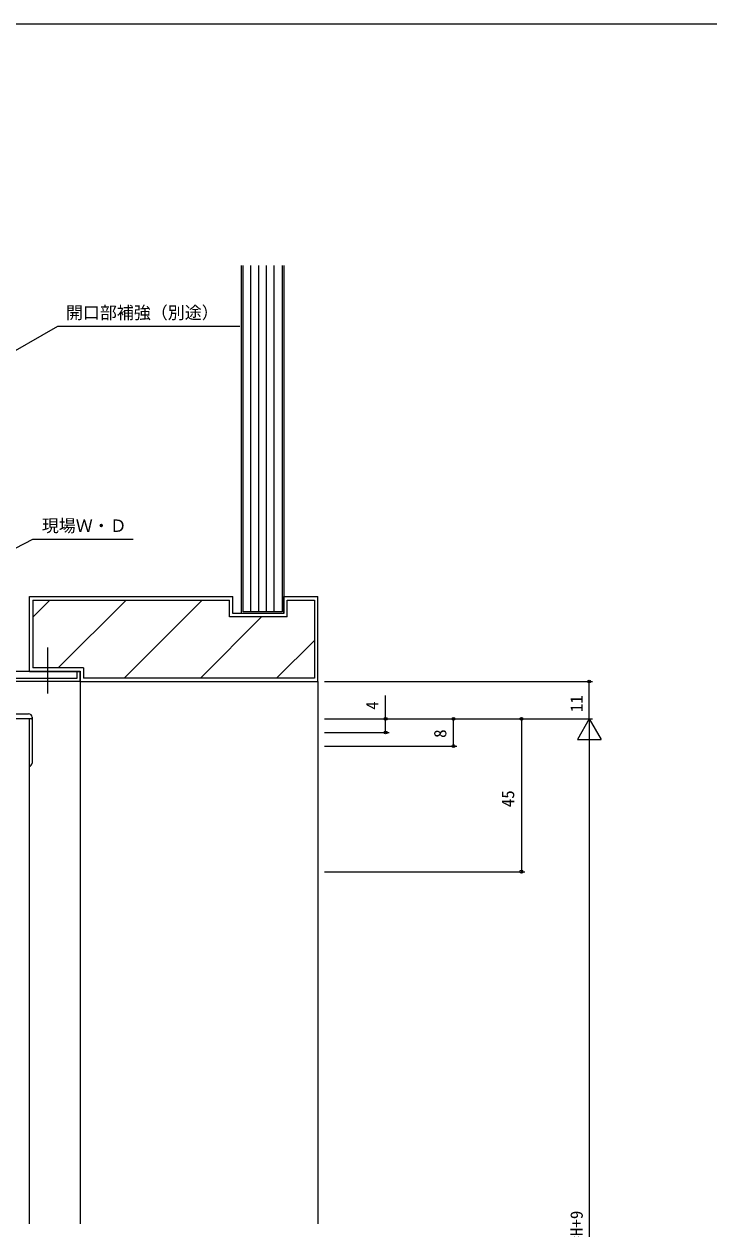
# Model space of a CAD drawing. Units: millimetres, scale not verified. Extents: x -594 to 539, y -420 to 386.
# Drawn here: x -300.3 to -98.5, y 27.2 to 382 of the extents above; entities that cross this region are included whole.
import ezdxf
from ezdxf.enums import TextEntityAlignment as Align

# ---------------------------------------------------------------- set-up
doc = ezdxf.new("R2010")
doc.units = ezdxf.units.MM
doc.header["$LTSCALE"] = 2
doc.linetypes.add('CHAIN2', pattern=[12, 9, -1, 1, -1])
for name, color, linetype, lineweight in [('0-1_YKK_ZWAK', 7, 'Continuous', 9), ('0-3_YKK_11', 7, 'Continuous', 9), ('0-4_YKK_12', 2, 'Continuous', 9), ('0-5_YKK_13', 4, 'Continuous', 9), ('0-7_YKK_D', 6, 'Continuous', 9), ('0-8_YSS_K', 3, 'Continuous', 9), ('0-9_YSS_KE', 3, 'Continuous', 9)]:
    doc.layers.add(name, color=color, linetype=linetype, lineweight=lineweight)
doc.styles.add('ＭＳ ゴシック', font='')
doc.styles.get('ＭＳ ゴシック').set_extended_font_data('MS Gothic')

msp = doc.modelspace()

# ---------------------------------------------------------------- linework, layer by layer
at = {"layer": '0-1_YKK_ZWAK'}
msp.add_line((510, 382), (-590, 382), dxfattribs=at)
at = {"layer": '0-3_YKK_11'}
for p, q in [((-283.757, 188.409), (-309.757, 188.409)), ((-303.757, 189.41), (-284.657, 189.41)), ((-284.657, 191.41), (-283.757, 191.41)), ((-284.657, 189.41), (-284.657, 191.41)), ((-283.757, 191.41), (-283.757, 188.409))]:
    msp.add_line(p, q, dxfattribs=at)
at = {"layer": '0-4_YKK_12'}
for p, q in [((-283.757, 191.409), (-303.757, 191.409)), ((-283.757, 191.409), (-283.757, 28.722)), ((-298.756, 177.413), (-308.356, 177.413)), ((-298.756, 28.722), (-298.756, 177.413))]:
    msp.add_line(p, q, dxfattribs=at)
at = {"layer": '0-5_YKK_13', "linetype": 'CHAIN2'}
msp.add_line((-293.257, 184.871), (-293.257, 198.471), dxfattribs=at)
at = {"layer": '0-5_YKK_13'}
for p, q in [((-305.957, 178.913), (-298.957, 178.913)), ((-298.257, 177.413), (-298.657, 177.413)), ((-297.957, 177.913), (-297.957, 177.713)), ((-297.957, 177.713), (-297.957, 164.413))]:
    msp.add_line(p, q, dxfattribs=at)
for centre, radius, start, end in [((-298.957, 177.913), 1, 0, 90), ((-298.257, 177.713), 0.3, 270, 0), ((-298.957, 164.413), 1, 281.58537, 0)]:
    msp.add_arc(centre, radius, start, end, dxfattribs=at)
at = {"layer": '0-7_YKK_D'}
for p, q in [((-348.283, 259.762), (-290.337, 293.096)), ((-290.337, 293.096), (-236.757, 293.096)), ((-333.449, 211.751), (-297.769, 230.355)), ((-297.769, 230.355), (-268.189, 230.355)), ((-211.757, 188.409), (-132.757, 188.409)), ((-133.757, 177.413), (-133.757, 188.409)), ((-193.757, 177.413), (-193.757, 184.313)), ((-211.757, 177.413), (-192.757, 177.413)), ((-211.757, 177.413), (-152.757, 177.413)), ((-211.757, 177.413), (-132.757, 177.413)), ((-211.757, 177.413), (-172.757, 177.413)), ((-211.757, 177.413), (-132.757, 177.413)), ((-193.757, 173.409), (-193.757, 177.413)), ((-173.757, 169.413), (-173.757, 177.413)), ((-153.757, 177.413), (-153.757, 132.413)), ((-133.757, 177.413), (-137.257, 171.351)), ((-133.757, 177.413), (-133.757, 165.288)), ((-133.757, 177.413), (-130.257, 171.351)), ((-211.757, 173.409), (-192.757, 173.409)), ((-137.257, 171.351), (-130.257, 171.351)), ((-133.757, 170.413), (-133.757, -133.965)), ((-211.757, 169.413), (-172.757, 169.413)), ((-211.757, 132.413), (-152.757, 132.413))]:
    msp.add_line(p, q, dxfattribs=at)
for centre in [(-133.757, 188.409), (-193.757, 177.413), (-173.757, 177.413), (-153.757, 177.413), (-193.757, 173.409), (-173.757, 169.413), (-153.757, 132.413)]:
    msp.add_circle(centre, 0.425, dxfattribs=at)
at = {"layer": '0-8_YSS_K'}
for p, q in [((-236.257, 208.41), (-236.257, 310.921)), ((-235.757, 208.91), (-235.757, 310.921)), ((-233.457, 208.91), (-233.457, 310.921)), ((-231.157, 208.91), (-231.157, 310.921)), ((-228.857, 208.91), (-228.857, 310.921)), ((-226.557, 208.91), (-226.557, 310.921)), ((-224.257, 310.921), (-224.257, 208.91)), ((-223.757, 310.921), (-223.757, 208.41)), ((-297.757, 207.334), (-292.681, 212.409)), ((-297.757, 212.409), (-297.757, 192.409)), ((-297.757, 212.409), (-239.757, 212.409)), ((-290.23, 192.409), (-270.23, 212.409)), ((-270.779, 189.41), (-247.779, 212.409)), ((-239.757, 207.41), (-239.757, 212.409)), ((-222.757, 212.409), (-214.757, 212.409)), ((-222.757, 207.41), (-222.757, 212.409)), ((-214.757, 212.409), (-214.757, 189.41)), ((-248.329, 189.41), (-230.329, 207.41)), ((-222.757, 207.41), (-239.757, 207.41)), ((-223.757, 208.41), (-236.257, 208.41)), ((-224.257, 208.91), (-235.757, 208.91)), ((-225.878, 189.41), (-214.757, 200.531)), ((-282.757, 192.409), (-297.757, 192.409)), ((-282.757, 192.409), (-282.757, 189.41)), ((-214.757, 189.41), (-282.757, 189.41)), ((-213.757, 188.409), (-213.757, 28.722))]:
    msp.add_line(p, q, dxfattribs=at)
at = {"layer": '0-9_YSS_KE'}
for p, q in [((-238.757, 208.41), (-238.757, 213.41)), ((-223.757, 208.41), (-223.757, 213.41)), ((-223.757, 213.41), (-213.757, 213.41)), ((-213.757, 188.41), (-213.757, 213.41)), ((-223.757, 208.41), (-238.757, 208.41)), ((-298.756, 191.409), (-283.757, 191.409)), ((-283.757, 188.409), (-283.757, 191.409)), ((-283.757, 188.409), (-213.757, 188.41))]:
    msp.add_line(p, q, dxfattribs=at)
msp.add_lwpolyline([(-298.756, 191.409), (-298.756, 213.41), (-238.757, 213.41)], dxfattribs=at)

# ---------------------------------------------------------------- texts
at = {"layer": '0-7_YKK_D', "color": 4, "style": 'ＭＳ ゴシック'}
for s, p in [('開口部補強（別途）', (-287.957, 294.096)), ('現場Ｗ・Ｄ', (-295.069, 231.355))]:
    msp.add_text(s, height=3.666, dxfattribs=at).set_placement(p, align=Align.BOTTOM_LEFT)
for s, p in [('4', (-194.757, 180.113)), ('11', (-134.557, 179.391)), ('8', (-174.757, 171.813)), ('45', (-154.757, 151.393)), ('網戸出来高MH=H+9', (-134.557, -7.376))]:
    msp.add_text(s, height=3.666, rotation=90, dxfattribs=at).set_placement(p, align=Align.BOTTOM_LEFT)

doc.saveas('drawing.dxf')
